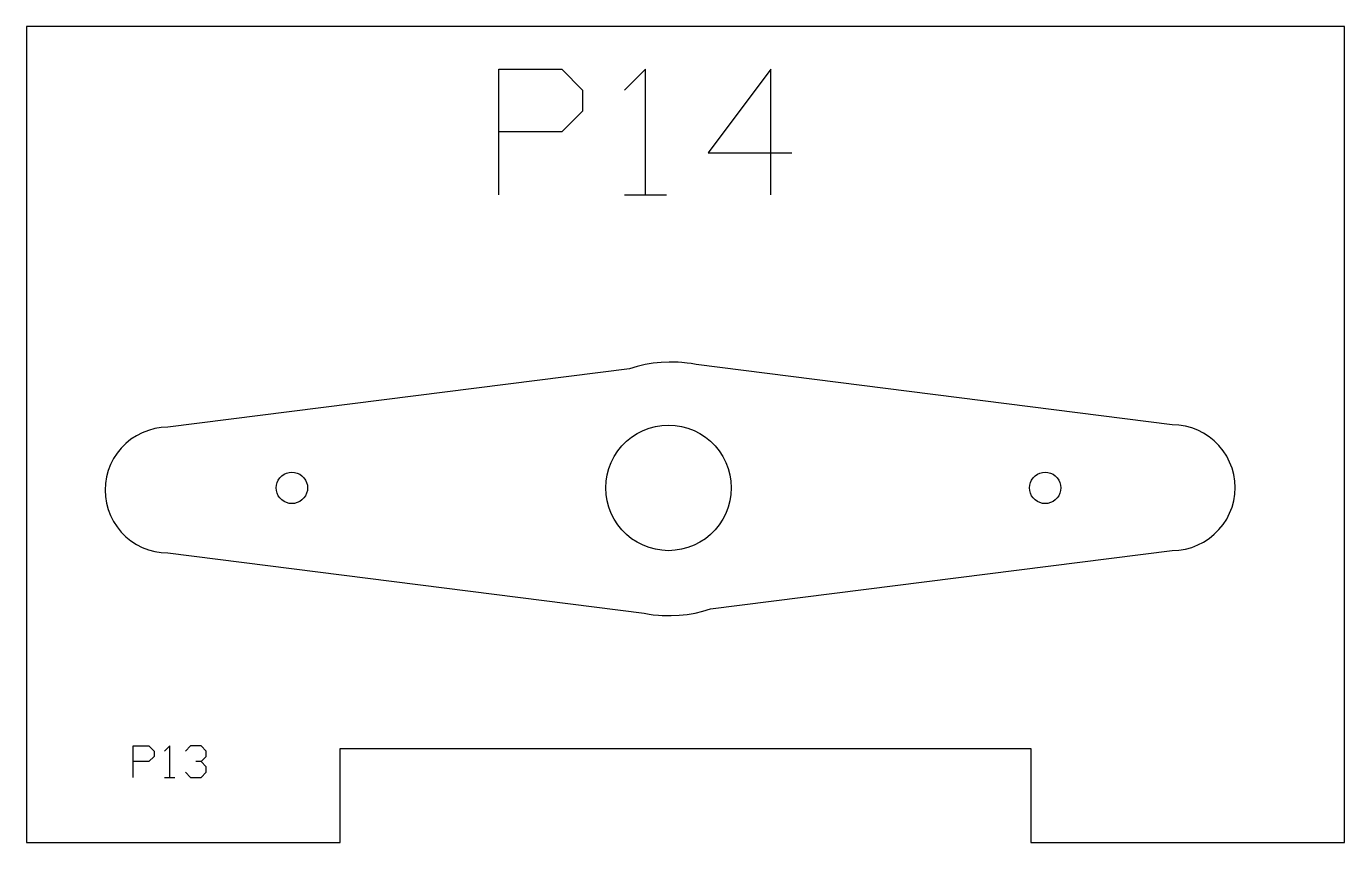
# Model space of a CAD drawing. Extents: x 4.1 to 46.1, y 2.9 to 28.9.
import ezdxf

# ---------------------------------------------------------------- set-up
doc = ezdxf.new("R2010")
doc.units = 0
doc.layers.get('0').update_dxf_attribs({"linetype": 'CONTINUOUS'})

msp = doc.modelspace()

# ---------------------------------------------------------------- linework, layer by layer
for p, q in [((46.143, 28.872), (4.143, 28.872)), ((4.143, 28.872), (4.143, 2.872)), ((46.143, 2.872), (46.143, 28.872)), ((23.603, 15.903), (23.79, 15.998)), ((23.79, 15.998), (23.985, 16.073)), ((23.985, 16.073), (24.187, 16.127)), ((24.187, 16.127), (24.394, 16.16)), ((24.394, 16.16), (24.603, 16.171)), ((24.603, 16.171), (24.812, 16.16)), ((24.812, 16.16), (25.019, 16.127)), ((25.019, 16.127), (25.221, 16.073)), ((25.221, 16.073), (25.417, 15.998)), ((25.417, 15.998), (25.603, 15.903)), ((23.117, 15.509), (23.265, 15.657)), ((23.265, 15.657), (23.428, 15.789)), ((23.428, 15.789), (23.603, 15.903)), ((25.603, 15.903), (25.779, 15.789)), ((25.779, 15.789), (25.941, 15.657)), ((25.941, 15.657), (26.089, 15.509)), ((22.776, 14.984), (22.871, 15.171)), ((22.871, 15.171), (22.985, 15.346)), ((22.985, 15.346), (23.117, 15.509)), ((26.089, 15.509), (26.221, 15.346)), ((26.221, 15.346), (26.335, 15.171)), ((26.335, 15.171), (26.43, 14.984)), ((22.647, 14.586), (22.701, 14.789)), ((22.701, 14.789), (22.776, 14.984)), ((26.43, 14.984), (26.505, 14.789)), ((26.505, 14.789), (26.559, 14.586)), ((12.111, 14.257), (12.133, 14.342)), ((12.133, 14.342), (12.17, 14.421)), ((12.17, 14.421), (12.22, 14.492)), ((12.22, 14.492), (12.282, 14.554)), ((12.282, 14.554), (12.353, 14.604)), ((12.353, 14.604), (12.432, 14.641)), ((12.432, 14.641), (12.516, 14.663)), ((12.516, 14.663), (12.603, 14.671)), ((12.603, 14.671), (12.69, 14.663)), ((12.69, 14.663), (12.774, 14.641)), ((12.774, 14.641), (12.853, 14.604)), ((12.853, 14.604), (12.925, 14.554)), ((12.925, 14.554), (12.986, 14.492)), ((12.986, 14.492), (13.036, 14.421)), ((13.036, 14.421), (13.073, 14.342)), ((13.073, 14.342), (13.096, 14.257)), ((22.603, 14.171), (22.614, 14.38)), ((22.614, 14.38), (22.647, 14.586)), ((26.559, 14.586), (26.592, 14.38)), ((26.592, 14.38), (26.603, 14.171)), ((36.111, 14.257), (36.133, 14.342)), ((36.133, 14.342), (36.17, 14.421)), ((36.17, 14.421), (36.22, 14.492)), ((36.22, 14.492), (36.282, 14.554)), ((36.282, 14.554), (36.353, 14.604)), ((36.353, 14.604), (36.432, 14.641)), ((36.432, 14.641), (36.516, 14.663)), ((36.516, 14.663), (36.603, 14.671)), ((36.603, 14.671), (36.69, 14.663)), ((36.69, 14.663), (36.774, 14.641)), ((36.774, 14.641), (36.853, 14.604)), ((36.853, 14.604), (36.925, 14.554)), ((36.925, 14.554), (36.986, 14.492)), ((36.986, 14.492), (37.036, 14.421)), ((37.036, 14.421), (37.073, 14.342)), ((37.073, 14.342), (37.096, 14.257)), ((12.103, 14.171), (12.111, 14.257)), ((12.111, 14.084), (12.103, 14.171)), ((12.133, 14), (12.111, 14.084)), ((12.17, 13.921), (12.133, 14)), ((12.22, 13.849), (12.17, 13.921)), ((13.036, 13.921), (12.986, 13.849)), ((13.073, 14), (13.036, 13.921)), ((13.096, 14.084), (13.073, 14)), ((13.096, 14.257), (13.103, 14.171)), ((13.103, 14.171), (13.096, 14.084)), ((22.614, 13.962), (22.603, 14.171)), ((22.647, 13.755), (22.614, 13.962)), ((26.592, 13.962), (26.559, 13.755)), ((26.603, 14.171), (26.592, 13.962)), ((36.103, 14.171), (36.111, 14.257)), ((36.111, 14.084), (36.103, 14.171)), ((36.133, 14), (36.111, 14.084)), ((36.17, 13.921), (36.133, 14)), ((36.22, 13.849), (36.17, 13.921)), ((37.036, 13.921), (36.986, 13.849)), ((37.073, 14), (37.036, 13.921)), ((37.096, 14.084), (37.073, 14)), ((37.096, 14.257), (37.103, 14.171)), ((37.103, 14.171), (37.096, 14.084)), ((12.282, 13.788), (12.22, 13.849)), ((12.353, 13.738), (12.282, 13.788)), ((12.432, 13.701), (12.353, 13.738)), ((12.516, 13.678), (12.432, 13.701)), ((12.603, 13.671), (12.516, 13.678)), ((12.69, 13.678), (12.603, 13.671)), ((12.774, 13.701), (12.69, 13.678)), ((12.853, 13.738), (12.774, 13.701)), ((12.925, 13.788), (12.853, 13.738)), ((12.986, 13.849), (12.925, 13.788)), ((22.701, 13.553), (22.647, 13.755)), ((22.776, 13.357), (22.701, 13.553)), ((26.505, 13.553), (26.43, 13.357)), ((26.559, 13.755), (26.505, 13.553)), ((36.282, 13.788), (36.22, 13.849)), ((36.353, 13.738), (36.282, 13.788)), ((36.432, 13.701), (36.353, 13.738)), ((36.516, 13.678), (36.432, 13.701)), ((36.603, 13.671), (36.516, 13.678)), ((36.69, 13.678), (36.603, 13.671)), ((36.774, 13.701), (36.69, 13.678)), ((36.853, 13.738), (36.774, 13.701)), ((36.925, 13.788), (36.853, 13.738)), ((36.986, 13.849), (36.925, 13.788)), ((22.871, 13.171), (22.776, 13.357)), ((22.985, 12.995), (22.871, 13.171)), ((26.335, 13.171), (26.221, 12.995)), ((26.43, 13.357), (26.335, 13.171)), ((23.117, 12.832), (22.985, 12.995)), ((23.265, 12.684), (23.117, 12.832)), ((23.428, 12.553), (23.265, 12.684)), ((25.941, 12.684), (25.779, 12.553)), ((26.089, 12.832), (25.941, 12.684)), ((26.221, 12.995), (26.089, 12.832)), ((23.603, 12.439), (23.428, 12.553)), ((23.79, 12.344), (23.603, 12.439)), ((23.985, 12.269), (23.79, 12.344)), ((24.187, 12.214), (23.985, 12.269)), ((24.394, 12.182), (24.187, 12.214)), ((24.603, 12.171), (24.394, 12.182)), ((24.812, 12.182), (24.603, 12.171)), ((25.019, 12.214), (24.812, 12.182)), ((25.221, 12.269), (25.019, 12.214)), ((25.417, 12.344), (25.221, 12.269)), ((25.603, 12.439), (25.417, 12.344)), ((25.779, 12.553), (25.603, 12.439)), ((14.143, 5.872), (36.143, 5.872)), ((14.143, 2.872), (14.143, 5.872)), ((36.143, 5.872), (36.143, 2.872)), ((4.143, 2.872), (14.143, 2.872)), ((36.143, 2.872), (46.143, 2.872))]:
    msp.add_line(p, q)
at = {"color": 1, "linetype": 'CONTINUOUS'}
for p, q in [((23.2, 23.508), (24.533, 23.508)), ((8.544, 4.951), (8.877, 4.951))]:
    msp.add_line(p, q, dxfattribs=at)
at = {"color": 2}
for p, q in [((23.856, 18.099), (23.606, 18.04)), ((24.109, 18.142), (23.856, 18.099)), ((24.365, 18.169), (24.109, 18.142)), ((24.621, 18.179), (24.365, 18.169)), ((24.731, 18.18), (24.621, 18.179)), ((24.909, 18.174), (24.731, 18.18)), ((25.026, 18.167), (24.909, 18.174)), ((25.196, 18.149), (25.026, 18.167)), ((25.319, 18.132), (25.196, 18.149)), ((25.48, 18.104), (25.319, 18.132)), ((40.652, 16.179), (25.48, 18.104)), ((23.36, 17.964), (8.652, 16.102)), ((23.606, 18.04), (23.36, 17.964)), ((8.034, 16.004), (7.838, 15.929)), ((8.236, 16.058), (8.034, 16.004)), ((8.443, 16.091), (8.236, 16.058)), ((8.652, 16.102), (8.443, 16.091)), ((40.862, 16.168), (40.652, 16.179)), ((41.068, 16.135), (40.862, 16.168)), ((41.27, 16.081), (41.068, 16.135)), ((41.466, 16.006), (41.27, 16.081)), ((41.652, 15.911), (41.466, 16.006)), ((7.314, 15.588), (7.166, 15.44)), ((7.476, 15.72), (7.314, 15.588)), ((7.652, 15.834), (7.476, 15.72)), ((7.838, 15.929), (7.652, 15.834)), ((41.828, 15.797), (41.652, 15.911)), ((41.991, 15.665), (41.828, 15.797)), ((42.139, 15.517), (41.991, 15.665)), ((7.034, 15.278), (6.92, 15.102)), ((7.166, 15.44), (7.034, 15.278)), ((42.27, 15.354), (42.139, 15.517)), ((42.385, 15.179), (42.27, 15.354)), ((42.48, 14.992), (42.385, 15.179)), ((6.75, 14.72), (6.696, 14.518)), ((6.825, 14.915), (6.75, 14.72)), ((6.92, 15.102), (6.825, 14.915)), ((42.555, 14.797), (42.48, 14.992)), ((42.609, 14.595), (42.555, 14.797)), ((6.663, 14.311), (6.652, 14.102)), ((6.696, 14.518), (6.663, 14.311)), ((42.642, 14.388), (42.609, 14.595)), ((42.652, 14.179), (42.642, 14.388)), ((6.652, 14.102), (6.663, 13.893)), ((6.663, 13.893), (6.696, 13.686)), ((42.609, 13.763), (42.642, 13.97)), ((42.642, 13.97), (42.652, 14.179)), ((6.696, 13.686), (6.75, 13.484)), ((6.75, 13.484), (6.825, 13.289)), ((42.48, 13.365), (42.555, 13.561)), ((42.555, 13.561), (42.609, 13.763)), ((6.825, 13.289), (6.92, 13.102)), ((6.92, 13.102), (7.034, 12.926)), ((42.27, 13.003), (42.385, 13.179)), ((42.385, 13.179), (42.48, 13.365)), ((7.034, 12.926), (7.166, 12.764)), ((7.166, 12.764), (7.314, 12.616)), ((7.314, 12.616), (7.476, 12.484)), ((41.828, 12.561), (41.991, 12.693)), ((41.991, 12.693), (42.139, 12.841)), ((42.139, 12.841), (42.27, 13.003)), ((7.476, 12.484), (7.652, 12.37)), ((7.652, 12.37), (7.838, 12.275)), ((7.838, 12.275), (8.034, 12.2)), ((8.034, 12.2), (8.236, 12.146)), ((40.652, 12.179), (40.862, 12.19)), ((40.862, 12.19), (41.068, 12.223)), ((41.068, 12.223), (41.27, 12.277)), ((41.27, 12.277), (41.466, 12.352)), ((41.466, 12.352), (41.652, 12.447)), ((41.652, 12.447), (41.828, 12.561)), ((8.236, 12.146), (8.443, 12.113)), ((8.443, 12.113), (8.652, 12.102)), ((8.652, 12.102), (23.825, 10.177)), ((25.944, 10.316), (40.652, 12.179)), ((23.825, 10.177), (23.985, 10.149)), ((23.985, 10.149), (24.109, 10.131)), ((24.109, 10.131), (24.279, 10.114)), ((24.279, 10.114), (24.395, 10.106)), ((24.395, 10.106), (24.574, 10.101)), ((24.574, 10.101), (24.683, 10.102)), ((24.683, 10.102), (24.94, 10.112)), ((24.94, 10.112), (25.195, 10.139)), ((25.195, 10.139), (25.448, 10.182)), ((25.448, 10.182), (25.698, 10.241)), ((25.698, 10.241), (25.944, 10.316))]:
    msp.add_line(p, q, dxfattribs=at)
at = {"color": 1, "linetype": 'CONTINUOUS'}
for points in [[(19.2, 23.508), (19.2, 27.508), (21.2, 27.508), (21.866, 26.841), (21.866, 26.175), (21.2, 25.508), (19.2, 25.508)], [(23.866, 23.508), (23.866, 27.508), (23.2, 26.841)], [(27.866, 23.508), (27.866, 27.508), (25.866, 24.841), (28.533, 24.841)], [(7.544, 4.951), (7.544, 5.951), (8.044, 5.951), (8.211, 5.784), (8.211, 5.618), (8.044, 5.451), (7.544, 5.451)], [(8.711, 4.951), (8.711, 5.951), (8.544, 5.784)], [(9.711, 5.451), (9.877, 5.618), (9.877, 5.784), (9.711, 5.951), (9.377, 5.951), (9.211, 5.784)], [(9.211, 5.118), (9.377, 4.951), (9.711, 4.951), (9.877, 5.118), (9.877, 5.284), (9.711, 5.451), (9.544, 5.451)]]:
    msp.add_lwpolyline(points, dxfattribs=at)

doc.saveas('drawing.dxf')
